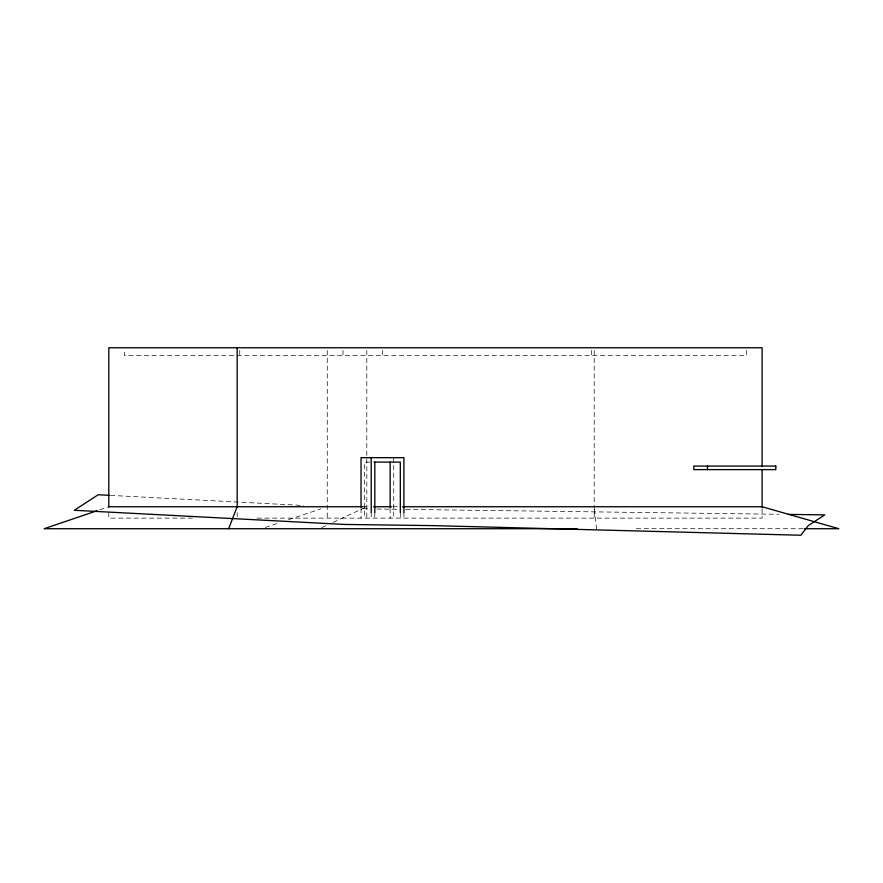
<?xml version="1.0" encoding="UTF-8"?>
<svg xmlns="http://www.w3.org/2000/svg" width="883" height="883" viewBox="0 0 883 883"><rect width="100%" height="100%" fill="white"/><g stroke="black" fill="none" stroke-linecap="round" stroke-linejoin="round"><path stroke-width="0.66" stroke-dasharray="4.42 3.31" d="M321.798 527.559L326.798 525.253M333.046 522.361L366.809 506.743M99.746 509.811L107.505 507.173M265.33 527.427L278.233 523.111M288.553 519.668L320.805 508.895M370.01 462.107L364.635 462.107L364.635 518.122M362.538 506.743L369.911 506.743M392.847 506.743L398.807 506.743M192.516 518.122L108.797 518.122L108.797 511.257M257.019 518.122L762.106 518.122L762.106 508.685M636.367 528.718L803.055 528.718M376.831 509.005L398.873 509.303M405.761 509.392L778.916 514.281M110.507 495.385L303.642 505.506M363.079 508.619L368.432 508.906M594.48 509.325L596.533 528.718M746.378 350.374L746.378 355.606L124.525 355.606L124.525 350.374M594.204 350.507L594.204 518.122M591.599 350.374L591.599 355.606M403.917 512.626L403.917 518.122M400.308 512.659L400.308 518.122M393.741 457.67L393.741 518.122M390.143 508.553L390.143 518.122M382.527 350.374L382.527 355.606M374.811 512.659L374.811 518.122M371.202 512.626L371.202 518.122M366.809 350.507L366.809 518.122M361.037 508.509L361.037 518.122M342.979 350.374L342.979 355.606M327.262 350.507L327.262 518.122M239.757 350.374L239.757 355.606M237.163 512.626L237.163 518.122"/><path stroke-width="1.32" d="M228.631 528.718L237.163 506.743M97.163 510.694L44.15 528.718L577.228 528.718M374.028 462.107L400.308 462.107L400.308 512.659M108.797 506.743L362.538 506.743M373.564 506.743L391.478 506.743M402.493 506.743L762.106 506.743L838.85 528.718L804.413 528.718M788.353 514.403L824.777 514.877L808.265 525.617L800.87 535.241L433.354 525.617L344.525 524.447L74.315 510.286L98.223 494.745L109.15 495.308M762.106 466.069L762.106 347.759L108.797 347.759L108.797 507.129M762.106 469.613L762.106 507.339M707.526 466.069L707.526 469.613M403.917 512.626L403.917 457.67L361.037 457.67L361.037 507.129M390.143 462.107L390.143 507.195M374.811 462.107L374.811 512.659M371.202 457.67L371.202 512.626M237.163 347.759L237.163 507.129M775.826 466.069L693.817 466.069L693.817 469.613L775.826 469.613L775.826 466.069"/></g></svg>
